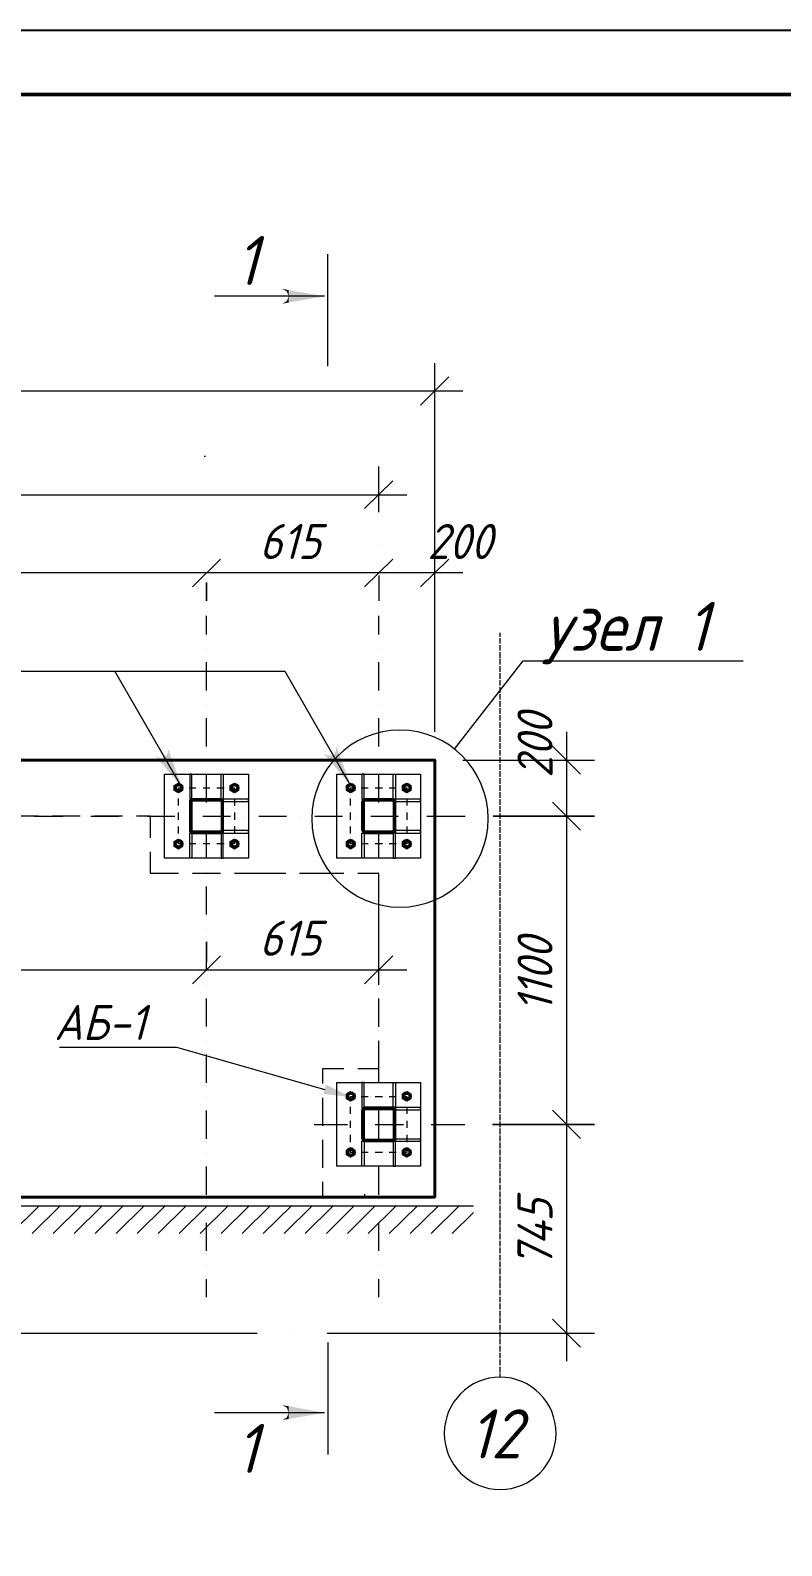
# Model space of a CAD drawing. Header units: millimetres. Extents: x 504091 to 2165846, y 135022 to 442887.
# Drawn here: x 892596 to 895278, y 279405 to 284812 of the extents above; entities that cross this region are included whole.
import ezdxf

# ---------------------------------------------------------------- set-up
doc = ezdxf.new("R2010")
doc.units = ezdxf.units.MM
for name, color, linetype in [('PDF _Геометрия', 7, 'Continuous'), ('PDF _Сплошная заливка', 7, 'Continuous'), ('PDF _Текст', 7, 'Continuous')]:
    doc.layers.add(name, color=color, linetype=linetype)
doc.styles.add('GOST 2.304_new', font='isocpeur.ttf', dxfattribs={"width": 0.9, "oblique": 15})

msp = doc.modelspace()

# ---------------------------------------------------------------- linework, layer by layer
at = {"layer": 'PDF _Геометрия', "lineweight": 25}
for points in [[(885884.779, 284811.5782), (915555.2208, 284811.5782), (915555.2208, 263839.6699)], [(893284.1397, 281957.2066), (893284.1397, 282058.7706)], [(893779.2642, 282058.7706), (893779.2642, 281957.2066)], [(893785.6119, 282058.7706), (893785.6119, 281957.2066)], [(893898.8135, 281957.2066), (893898.8135, 282058.7706)], [(893173.054, 281954.0327), (893275.676, 281954.0327)], [(893788.7858, 281954.0327), (893890.3498, 281954.0327)], [(893173.054, 281947.6849), (893275.676, 281947.6849)], [(893788.7858, 281947.6849), (893890.3498, 281947.6849)], [(893779.2642, 280959.5518), (893779.2642, 280856.9299)], [(893785.6119, 280959.5518), (893785.6119, 280856.9299)], [(893890.3498, 280968.0155), (893788.7858, 280968.0155)], [(893890.3498, 280961.6678), (893788.7858, 280961.6678)], [(893898.8135, 280856.9299), (893898.8135, 280959.5518)], [(893788.7858, 280853.756), (893890.3498, 280853.756)]]:
    msp.add_lwpolyline(points, dxfattribs=at)
at = {"layer": 'PDF _Геометрия', "lineweight": 50}
msp.add_lwpolyline([(886884.5496, 264089.3481), (915323.5279, 264089.3481), (915323.5279, 284582.0012), (886884.5496, 284582.0012)], close=True, dxfattribs=at)
at = {"layer": 'PDF _Геометрия', "lineweight": 9}
for points in [[(893657.599, 283612.9114), (893657.599, 284012.8196)], [(893645.9614, 283862.5895), (893253.4589, 283862.5895)], [(893988.7399, 283474.3188), (894089.246, 283574.8249)], [(894039.5219, 282308.4487), (894039.5219, 283624.5489)], [(888401.6619, 283525.1008), (894138.97, 283525.1008)], [(893788.7858, 283105.0914), (893889.2918, 283204.5394)], [(893988.7399, 282825.7904), (894089.246, 282925.2384)], [(893224.894, 282656.517), (893224.894, 282722.1104)], [(893839.5678, 282656.517), (893839.5678, 282722.1104)], [(894272.2727, 282648.0533), (894272.2727, 282661.8068)], [(893224.894, 282606.7929), (893224.894, 282606.7929)], [(893839.5678, 282606.7929), (893839.5678, 282606.7929)], [(894272.2727, 282645.9374), (894272.2727, 282645.9374)], [(894272.2727, 282623.7203), (894272.2727, 282642.7635)], [(894272.2727, 282620.5464), (894272.2727, 282620.5464)], [(894272.2727, 282598.3293), (894272.2727, 282618.4305)], [(893224.894, 282456.5629), (893224.894, 282557.0689)], [(893839.5678, 282456.5629), (893839.5678, 282557.0689)], [(894108.2892, 282246.0292), (894354.7935, 282562.3587), (895139.7986, 282562.3587)], [(894272.2727, 282596.2134), (894272.2727, 282596.2134)], [(894272.2727, 282572.9383), (894272.2727, 282593.0395)], [(894272.2727, 282570.8224), (894272.2727, 282570.8224)], [(894272.2727, 282548.6052), (894272.2727, 282568.7064)], [(887503.4553, 282525.3302), (888015.5071, 282525.3302), (888368.8652, 282525.3302), (893504.195, 282525.3302), (893739.0618, 282116.9583)], [(893138.1414, 282108.4946), (892897.9849, 282525.3302)], [(894272.2727, 282545.4314), (894272.2727, 282545.4314)], [(894272.2727, 282523.2142), (894272.2727, 282543.3154)], [(894272.2727, 282521.0983), (894272.2727, 282521.0983)], [(894272.2727, 282497.8232), (894272.2727, 282517.9244)], [(894272.2727, 282495.7073), (894272.2727, 282495.7073)], [(894272.2727, 282473.4902), (894272.2727, 282493.5914)], [(894272.2727, 282470.3163), (894272.2727, 282470.3163)], [(894272.2727, 282448.0992), (894272.2727, 282468.2004)], [(894272.2727, 282445.9833), (894272.2727, 282445.9833)], [(894272.2727, 282423.7662), (894272.2727, 282442.8094)], [(893224.894, 282406.8388), (893224.894, 282406.8388)], [(893839.5678, 282406.8388), (893839.5678, 282406.8388)], [(894272.2727, 282420.5923), (894272.2727, 282420.5923)], [(894272.2727, 282398.3752), (894272.2727, 282418.4764)], [(894272.2727, 282396.2592), (894272.2727, 282396.2592)], [(894272.2727, 282372.9842), (894272.2727, 282393.0854)], [(893224.894, 282256.6087), (893224.894, 282357.1148)], [(893839.5678, 282256.6087), (893839.5678, 282357.1148)], [(894272.2727, 282370.8682), (894272.2727, 282370.8682)], [(894272.2727, 282348.6511), (894272.2727, 282368.7523)], [(894272.2727, 282345.4772), (894272.2727, 282345.4772)], [(894272.2727, 282323.2601), (894272.2727, 282343.3613)], [(894272.2727, 282321.1442), (894272.2727, 282321.1442)], [(894272.2727, 282297.8691), (894272.2727, 282317.9703)], [(894272.2727, 282295.7532), (894272.2727, 282295.7532)], [(894272.2727, 282273.5361), (894272.2727, 282293.6373)], [(894272.2727, 282270.3622), (894272.2727, 282270.3622)], [(894272.2727, 282248.1451), (894272.2727, 282268.2463)], [(894272.2727, 282246.0292), (894272.2727, 282246.0292)], [(894272.2727, 282223.812), (894272.2727, 282242.8553)], [(894560.0374, 282158.2186), (894459.5314, 282257.6667)], [(893224.894, 282206.8847), (893224.894, 282206.8847)], [(893839.5678, 282206.8847), (893839.5678, 282206.8847)], [(894272.2727, 282220.6382), (894272.2727, 282220.6382)], [(894272.2727, 282198.421), (894272.2727, 282218.5222)], [(894272.2727, 282196.3051), (894272.2727, 282196.3051)], [(894272.2727, 282173.03), (894272.2727, 282193.1312)], [(894272.2727, 282170.9141), (894272.2727, 282170.9141)], [(894272.2727, 282148.697), (894272.2727, 282168.7982)], [(893114.8663, 282108.4946), (893114.8663, 282106.3787), (893114.8663, 282104.2628), (893115.9243, 282103.2048), (893116.9823, 282101.0889), (893119.0982, 282100.0309), (893120.1561, 282098.973), (893122.272, 282097.915), (893124.388, 282097.915), (893125.4459, 282097.915), (893127.5618, 282098.973), (893129.6778, 282098.973), (893130.7357, 282100.0309), (893131.7937, 282102.1469), (893132.8516, 282103.2048), (893133.9096, 282105.3207), (893134.9675, 282106.3787), (893134.9675, 282108.4946), (893133.9096, 282110.6105), (893133.9096, 282112.7264), (893132.8516, 282113.7844), (893131.7937, 282114.8424), (893129.6778, 282116.9583), (893128.6198, 282116.9583), (893126.5039, 282118.0162), (893124.388, 282118.0162)], [(893224.894, 282056.6546), (893224.894, 282157.1606)], [(893314.8205, 282108.4946), (893314.8205, 282106.3787), (893314.8205, 282104.2628), (893315.8784, 282103.2048), (893316.9364, 282101.0889), (893319.0523, 282100.0309), (893320.1103, 282098.973), (893322.2262, 282097.915), (893324.3421, 282097.915), (893325.4, 282097.915), (893327.516, 282098.973), (893329.6319, 282098.973), (893330.6898, 282100.0309), (893331.7478, 282102.1469), (893332.8058, 282103.2048), (893333.8637, 282105.3207), (893333.8637, 282106.3787), (893334.9217, 282108.4946), (893333.8637, 282110.6105), (893333.8637, 282112.7264), (893332.8058, 282113.7844), (893331.7478, 282114.8424), (893329.6319, 282116.9583), (893328.5739, 282116.9583), (893326.458, 282118.0162), (893324.3421, 282118.0162)], [(893729.5401, 282108.4946), (893729.5401, 282106.3787), (893729.5401, 282104.2628), (893730.5981, 282103.2048), (893731.6561, 282101.0889), (893733.772, 282100.0309), (893734.8299, 282098.973), (893736.9458, 282097.915), (893739.0618, 282097.915), (893740.1197, 282097.915), (893742.2356, 282098.973), (893744.3516, 282098.973), (893745.4095, 282100.0309), (893747.5254, 282102.1469), (893748.5834, 282103.2048), (893748.5834, 282105.3207), (893749.6413, 282106.3787), (893749.6413, 282108.4946), (893748.5834, 282110.6105), (893748.5834, 282112.7264), (893747.5254, 282113.7844), (893746.4675, 282114.8424), (893744.3516, 282116.9583), (893743.2936, 282116.9583), (893741.1777, 282118.0162), (893739.0618, 282118.0162)], [(893839.5678, 282056.6546), (893839.5678, 282157.1606)], [(893929.4943, 282108.4946), (893929.4943, 282106.3787), (893929.4943, 282104.2628), (893930.5522, 282103.2048), (893931.6102, 282101.0889), (893933.7261, 282100.0309), (893934.7841, 282098.973), (893936.9, 282097.915), (893939.0159, 282097.915), (893940.0738, 282097.915), (893942.1898, 282098.973), (893944.3057, 282098.973), (893945.3636, 282100.0309), (893946.4216, 282102.1469), (893947.4796, 282103.2048), (893948.5375, 282105.3207), (893949.5955, 282106.3787), (893949.5955, 282108.4946), (893948.5375, 282110.6105), (893948.5375, 282112.7264), (893947.4796, 282113.7844), (893946.4216, 282114.8424), (893944.3057, 282116.9583), (893943.2477, 282116.9583), (893941.1318, 282118.0162), (893939.0159, 282118.0162)], [(894272.2727, 282145.5231), (894272.2727, 282145.5231)], [(894272.2727, 282123.306), (894272.2727, 282143.4072)], [(894272.2727, 282121.1901), (894272.2727, 282121.1901)], [(894272.2727, 282097.915), (894272.2727, 282118.0162)], [(893124.388, 282095.7991), (893124.388, 282108.4946), (893137.0835, 282108.4946)], [(893124.388, 282083.1036), (893124.388, 282083.1036)], [(893124.388, 282046.0751), (893124.388, 282070.4081)], [(893149.779, 282108.4946), (893149.779, 282108.4946)], [(893162.4745, 282108.4946), (893186.8075, 282108.4946)], [(893199.503, 282108.4946), (893199.503, 282108.4946)], [(893212.1985, 282108.4946), (893236.5315, 282108.4946)], [(893249.227, 282108.4946), (893249.227, 282108.4946)], [(893261.9225, 282108.4946), (893287.3135, 282108.4946)], [(893298.9511, 282108.4946), (893298.9511, 282108.4946)], [(893311.6466, 282108.4946), (893324.3421, 282108.4946), (893324.3421, 282095.7991)], [(893324.3421, 282083.1036), (893324.3421, 282083.1036)], [(893324.3421, 282070.4081), (893324.3421, 282046.0751)], [(893739.0618, 282095.7991), (893739.0618, 282108.4946), (893751.7573, 282108.4946)], [(893739.0618, 282083.1036), (893739.0618, 282083.1036)], [(893739.0618, 282046.0751), (893739.0618, 282070.4081)], [(893764.4528, 282108.4946), (893764.4528, 282108.4946)], [(893777.1483, 282108.4946), (893801.4813, 282108.4946)], [(893814.1768, 282108.4946), (893814.1768, 282108.4946)], [(893826.8723, 282108.4946), (893852.2633, 282108.4946)], [(893863.9008, 282108.4946), (893863.9008, 282108.4946)], [(893876.5963, 282108.4946), (893901.9873, 282108.4946)], [(893914.6828, 282108.4946), (893914.6828, 282108.4946)], [(893926.3204, 282108.4946), (893939.0159, 282108.4946), (893939.0159, 282095.7991)], [(893939.0159, 282083.1036), (893939.0159, 282083.1036)], [(893939.0159, 282070.4081), (893939.0159, 282046.0751)], [(894272.2727, 282095.7991), (894272.2727, 282095.7991)], [(894272.2727, 282073.5819), (894272.2727, 282093.6831)], [(894272.2727, 282070.4081), (894272.2727, 282070.4081)], [(894272.2727, 282048.1909), (894272.2727, 282068.2921)], [(892625.0316, 282007.9886), (892524.5256, 282007.9886)], [(892611.2782, 282007.9885), (892711.7842, 282007.9885)], [(892774.2037, 282007.9886), (892674.7557, 282007.9886)], [(892761.5082, 282007.9885), (892761.5082, 282007.9885)], [(892811.2323, 282007.9885), (892911.7383, 282007.9885)], [(892924.4338, 282007.9886), (892824.9858, 282007.9886)], [(892961.4624, 282007.9885), (892961.4624, 282007.9885)], [(893024.9399, 281930.7576), (893024.9399, 282007.9886), (892974.1579, 282007.9886)], [(893011.1864, 282007.9885), (893111.6924, 282007.9885)], [(893124.388, 282033.3796), (893124.388, 282033.3796)], [(893124.388, 281995.2931), (893124.388, 282020.6841)], [(893161.4165, 282007.9885), (893161.4165, 282007.9885)], [(893211.1405, 282007.9885), (893310.5886, 282007.9885)], [(893224.894, 282006.9306), (893224.894, 282006.9306)], [(893324.3421, 282033.3796), (893324.3421, 282033.3796)], [(893324.3421, 282020.6841), (893324.3421, 281995.2931)], [(893361.3706, 282007.9885), (893361.3706, 282007.9885)], [(893411.0947, 282007.9885), (893510.5427, 282007.9885)], [(893561.3247, 282007.9885), (893561.3247, 282007.9885)], [(893611.0488, 282007.9885), (893710.4969, 282007.9885)], [(893739.0618, 282033.3796), (893739.0618, 282033.3796)], [(893739.0618, 281995.2931), (893739.0618, 282020.6841)], [(893761.2789, 282007.9885), (893761.2789, 282007.9885)], [(893811.0029, 282007.9885), (893910.451, 282007.9885)], [(893839.5678, 282006.9306), (893839.5678, 282006.9306)], [(893939.0159, 282033.3796), (893939.0159, 282033.3796)], [(893939.0159, 282020.6841), (893939.0159, 281995.2931)], [(893961.233, 282007.9885), (893961.233, 282007.9885)], [(894010.957, 282007.9885), (894147.4337, 282007.9885)], [(894272.2727, 282046.075), (894272.2727, 282046.075)], [(894272.2727, 282023.8579), (894272.2727, 282042.9011)], [(894272.2727, 282020.684), (894272.2727, 282020.684)], [(894272.2727, 281998.4669), (894272.2727, 282018.5681)], [(893124.388, 281982.5976), (893124.388, 281982.5976)], [(893124.388, 281945.569), (893124.388, 281970.96)], [(893224.894, 281856.7005), (893224.894, 281957.2065)], [(893324.3421, 281982.5976), (893324.3421, 281982.5976)], [(893324.3421, 281970.96), (893324.3421, 281945.569)], [(893599.4113, 281998.4669), (893599.4113, 281998.4669)], [(893739.0618, 281982.5976), (893739.0618, 281982.5976)], [(893739.0618, 281945.569), (893739.0618, 281970.96)], [(893839.5678, 281856.7005), (893839.5678, 281957.2065)], [(893939.0159, 281982.5976), (893939.0159, 281982.5976)], [(893939.0159, 281970.96), (893939.0159, 281945.569)], [(894229.9544, 281998.4669), (894229.9544, 281998.4669)], [(894272.2727, 281996.351), (894272.2727, 281996.351)], [(894272.2727, 281973.0759), (894272.2727, 281993.1771)], [(894272.2727, 281970.96), (894272.2727, 281970.96)], [(894272.2727, 281948.7429), (894272.2727, 281968.8441)], [(893114.8663, 281908.5405), (893114.8663, 281906.4246), (893114.8663, 281904.3086), (893115.9243, 281903.2507), (893116.9823, 281901.1348), (893119.0982, 281900.0768), (893120.1561, 281899.0189), (893122.272, 281897.9609), (893124.388, 281897.9609), (893125.4459, 281897.9609), (893127.5618, 281899.0189), (893129.6778, 281899.0189), (893130.7357, 281900.0768), (893131.7937, 281902.1927), (893132.8516, 281903.2507), (893133.9096, 281905.3666), (893134.9675, 281906.4246), (893134.9675, 281908.5405), (893133.9096, 281910.6564), (893133.9096, 281912.7723), (893132.8516, 281913.8303), (893131.7937, 281914.8882), (893129.6778, 281917.0041), (893128.6198, 281917.0041), (893126.5039, 281918.0621), (893124.388, 281918.0621)], [(893124.388, 281932.8735), (893124.388, 281932.8735)], [(893137.0835, 281908.5405), (893124.388, 281908.5405), (893124.388, 281920.178)], [(893149.779, 281908.5405), (893149.779, 281908.5405)], [(893186.8075, 281908.5405), (893162.4745, 281908.5405)], [(893199.503, 281908.5405), (893199.503, 281908.5405)], [(893236.5315, 281908.5405), (893212.1985, 281908.5405)], [(893249.227, 281908.5405), (893249.227, 281908.5405)], [(893287.3135, 281908.5405), (893261.9225, 281908.5405)], [(893298.9511, 281908.5405), (893298.9511, 281908.5405)], [(893324.3421, 281920.178), (893324.3421, 281908.5405), (893311.6466, 281908.5405)], [(893314.8205, 281908.5405), (893314.8205, 281906.4246), (893314.8205, 281904.3086), (893315.8784, 281903.2507), (893316.9364, 281901.1348), (893319.0523, 281900.0768), (893320.1103, 281899.0189), (893322.2262, 281897.9609), (893324.3421, 281897.9609), (893325.4, 281897.9609), (893327.516, 281899.0189), (893329.6319, 281899.0189), (893330.6898, 281900.0768), (893331.7478, 281902.1927), (893332.8058, 281903.2507), (893333.8637, 281905.3666), (893333.8637, 281906.4246), (893334.9217, 281908.5405), (893333.8637, 281910.6564), (893333.8637, 281912.7723), (893332.8058, 281913.8303), (893331.7478, 281914.8882), (893329.6319, 281917.0041), (893328.5739, 281917.0041), (893326.458, 281918.0621), (893324.3421, 281918.0621)], [(893324.3421, 281932.8735), (893324.3421, 281932.8735)], [(893729.5401, 281908.5405), (893729.5401, 281906.4246), (893729.5401, 281904.3086), (893730.5981, 281903.2507), (893731.6561, 281901.1348), (893733.772, 281900.0768), (893734.8299, 281899.0189), (893736.9458, 281897.9609), (893739.0618, 281897.9609), (893740.1197, 281897.9609), (893742.2356, 281899.0189), (893744.3516, 281899.0189), (893745.4095, 281900.0768), (893747.5254, 281902.1927), (893748.5834, 281903.2507), (893748.5834, 281905.3666), (893749.6413, 281906.4246), (893749.6413, 281908.5405), (893748.5834, 281910.6564), (893748.5834, 281912.7723), (893747.5254, 281913.8303), (893746.4675, 281914.8882), (893744.3516, 281917.0041), (893743.2936, 281917.0041), (893741.1777, 281918.0621), (893739.0618, 281918.0621)], [(893739.0618, 281932.8735), (893739.0618, 281932.8735)], [(893751.7573, 281908.5405), (893739.0618, 281908.5405), (893739.0618, 281920.178)], [(893764.4528, 281908.5405), (893764.4528, 281908.5405)], [(893801.4813, 281908.5405), (893777.1483, 281908.5405)], [(893814.1768, 281908.5405), (893814.1768, 281908.5405)], [(893852.2633, 281908.5405), (893826.8723, 281908.5405)], [(893863.9008, 281908.5405), (893863.9008, 281908.5405)], [(893901.9873, 281908.5405), (893876.5963, 281908.5405)], [(893914.6828, 281908.5405), (893914.6828, 281908.5405)], [(893939.0159, 281920.178), (893939.0159, 281908.5405), (893926.3204, 281908.5405)], [(893929.4943, 281908.5405), (893929.4943, 281906.4246), (893929.4943, 281904.3086), (893930.5522, 281903.2507), (893931.6102, 281901.1348), (893933.7261, 281900.0768), (893934.7841, 281899.0189), (893936.9, 281897.9609), (893939.0159, 281897.9609), (893940.0738, 281897.9609), (893942.1898, 281899.0189), (893944.3057, 281899.0189), (893945.3636, 281900.0768), (893946.4216, 281902.1927), (893947.4796, 281903.2507), (893948.5375, 281905.3666), (893949.5955, 281906.4246), (893949.5955, 281908.5405), (893948.5375, 281910.6564), (893948.5375, 281912.7723), (893947.4796, 281913.8303), (893946.4216, 281914.8882), (893944.3057, 281917.0041), (893943.2477, 281917.0041), (893941.1318, 281918.0621), (893939.0159, 281918.0621)], [(893939.0159, 281932.8735), (893939.0159, 281932.8735)], [(894272.2727, 281945.569), (894272.2727, 281945.569)], [(894272.2727, 281923.3519), (894272.2727, 281943.4531)], [(894272.2727, 281921.2359), (894272.2727, 281921.2359)], [(894272.2727, 281897.9609), (894272.2727, 281918.0621)], [(893124.388, 281802.7446), (893024.9399, 281802.7446), (893024.9399, 281881.0336)], [(894272.2727, 281895.8449), (894272.2727, 281895.8449)], [(894272.2727, 281873.6278), (894272.2727, 281893.729)], [(894272.2727, 281870.4539), (894272.2727, 281870.4539)], [(894272.2727, 281848.2368), (894272.2727, 281868.338)], [(894272.2727, 281846.1209), (894272.2727, 281846.1209)], [(894272.2727, 281822.8458), (894272.2727, 281842.947)], [(893274.618, 281802.7446), (893174.112, 281802.7446)], [(893224.894, 281806.9764), (893224.894, 281806.9764)], [(893507.3689, 281802.7446), (893424.8481, 281802.7446), (893324.3421, 281802.7446)], [(893714.7287, 281802.7446), (893639.6137, 281802.7446), (893557.0929, 281802.7446)], [(893839.5678, 281705.4125), (893839.5678, 281802.7446), (893764.4528, 281802.7446)], [(893839.5678, 281806.9764), (893839.5678, 281806.9764)], [(894272.2727, 281820.7299), (894272.2727, 281820.7299)], [(894272.2727, 281798.5128), (894272.2727, 281818.614)], [(894272.2727, 281795.3389), (894272.2727, 281795.3389)], [(894272.2727, 281773.1218), (894272.2727, 281793.223)], [(893224.894, 281656.7464), (893224.894, 281757.2524)], [(893839.5678, 281656.7464), (893839.5678, 281757.2524)], [(894272.2727, 281771.0059), (894272.2727, 281771.0059)], [(894272.2727, 281748.7887), (894272.2727, 281768.8899)], [(894272.2727, 281745.6149), (894272.2727, 281745.6149)], [(894272.2727, 281723.3977), (894272.2727, 281743.4989)], [(894272.2727, 281721.2818), (894272.2727, 281721.2818)], [(894272.2727, 281698.0067), (894272.2727, 281718.1079)], [(894272.2727, 281695.8908), (894272.2727, 281695.8908)], [(894272.2727, 281673.6737), (894272.2727, 281693.7749)], [(893839.5678, 281555.1824), (893839.5678, 281655.6884)], [(894272.2727, 281670.4998), (894272.2727, 281670.4998)], [(894272.2727, 281648.2827), (894272.2727, 281668.3839)], [(894272.2727, 281646.1668), (894272.2727, 281646.1668)], [(894272.2727, 281622.8917), (894272.2727, 281642.9929)], [(893224.894, 281607.0223), (893224.894, 281607.0223)], [(893839.5678, 281607.0223), (893839.5678, 281607.0223)], [(894272.2727, 281620.7758), (894272.2727, 281620.7758)], [(894272.2727, 281598.5586), (894272.2727, 281618.6599)], [(894272.2727, 281595.3848), (894272.2727, 281595.3848)], [(894272.2727, 281573.1676), (894272.2727, 281593.2689)], [(893224.894, 281456.7922), (893224.894, 281557.2983)], [(893839.5678, 281456.7922), (893839.5678, 281557.2983)], [(894272.2727, 281571.0517), (894272.2727, 281571.0517)], [(894272.2727, 281548.8346), (894272.2727, 281567.8779)], [(894272.2727, 281545.6607), (894272.2727, 281545.6607)], [(894272.2727, 281523.4436), (894272.2727, 281543.5448)], [(894272.2727, 281521.3277), (894272.2727, 281521.3277)], [(893788.7858, 281409.1841), (893889.2918, 281509.6902)], [(893839.5678, 281406.0103), (893839.5678, 281505.4583)], [(894272.2727, 281498.0526), (894272.2727, 281518.1538)], [(894272.2727, 281495.9367), (894272.2727, 281495.9367)], [(894272.2727, 281473.7196), (894272.2727, 281493.8208)], [(894272.2727, 281470.5457), (894272.2727, 281470.5457)], [(894272.2727, 281448.3286), (894272.2727, 281468.4298)], [(894272.2727, 281446.2126), (894272.2727, 281446.2126)], [(894272.2727, 281422.9376), (894272.2727, 281443.0388)], [(894272.2727, 281420.8216), (894272.2727, 281420.8216)], [(894272.2727, 281398.6045), (894272.2727, 281418.7057)], [(893224.894, 281407.0682), (893224.894, 281407.0682)], [(893224.894, 281256.8381), (893224.894, 281357.3441)], [(893839.5678, 281407.0682), (893839.5678, 281407.0682)], [(893839.5678, 281256.8381), (893839.5678, 281357.3441)], [(894272.2727, 281395.4306), (894272.2727, 281395.4306)], [(894272.2727, 281373.2135), (894272.2727, 281393.3147)], [(894272.2727, 281371.0976), (894272.2727, 281371.0976)], [(894272.2727, 281348.8805), (894272.2727, 281367.9237)], [(893839.5678, 281255.7802), (893839.5678, 281355.2283)], [(894272.2727, 281345.7066), (894272.2727, 281345.7066)], [(894272.2727, 281323.4895), (894272.2727, 281343.5907)], [(894272.2727, 281321.3736), (894272.2727, 281321.3736)], [(894272.2727, 281298.0985), (894272.2727, 281318.1997)], [(894272.2727, 281295.9826), (894272.2727, 281295.9826)], [(894272.2727, 281273.7654), (894272.2727, 281293.8666)], [(894272.2727, 281270.5916), (894272.2727, 281270.5916)], [(894272.2727, 281248.3744), (894272.2727, 281268.4756)], [(893224.894, 281207.1141), (893224.894, 281207.1141)], [(893764.4528, 281107.666), (893839.5678, 281107.666), (893839.5678, 281206.0561)], [(893839.5678, 281207.1141), (893839.5678, 281207.1141)], [(894272.2727, 281246.2585), (894272.2727, 281246.2585)], [(894272.2727, 281222.9834), (894272.2727, 281243.0846)], [(894272.2727, 281220.8675), (894272.2727, 281220.8675)], [(894272.2727, 281198.6504), (894272.2727, 281218.7516)], [(894272.2727, 281195.4765), (894272.2727, 281195.4765)], [(892700.1467, 281183.839), (893066.2003, 281183.839), (893116.9823, 281183.839), (893647.0194, 281032.551)], [(893224.894, 281056.884), (893224.894, 281157.39)], [(893839.5678, 281056.884), (893839.5678, 281157.39)], [(894272.2727, 281173.2594), (894272.2727, 281193.3606)], [(894272.2727, 281171.1435), (894272.2727, 281171.1435)], [(894272.2727, 281148.9263), (894272.2727, 281167.9696)], [(894272.2727, 281145.7525), (894272.2727, 281145.7525)], [(894272.2727, 281123.5353), (894272.2727, 281143.6366)], [(893639.6137, 281053.7101), (893639.6137, 281107.666), (893714.7287, 281107.666)], [(894272.2727, 281121.4194), (894272.2727, 281121.4194)], [(894272.2727, 281098.1443), (894272.2727, 281118.2456)], [(894272.2727, 281096.0284), (894272.2727, 281096.0284)], [(894272.2727, 281073.8113), (894272.2727, 281093.9125)], [(894272.2727, 281070.6374), (894272.2727, 281070.6374)], [(894272.2727, 281048.4203), (894272.2727, 281068.5215)], [(894272.2727, 281046.3044), (894272.2727, 281046.3044)], [(894272.2727, 281023.0293), (894272.2727, 281043.1305)], [(893224.894, 281007.1599), (893224.894, 281007.1599)], [(893639.6137, 280903.48), (893639.6137, 281002.9281)], [(893729.5401, 281008.2179), (893729.5401, 281006.102), (893729.5401, 281003.9861), (893730.5981, 281002.9281), (893731.6561, 281001.8702), (893733.772, 280999.7543), (893734.8299, 280998.6963), (893736.9458, 280998.6963), (893739.0618, 280998.6963), (893740.1197, 280998.6963), (893742.2356, 280998.6963), (893744.3516, 280999.7543), (893745.4095, 281000.8122), (893747.5254, 281001.8702), (893748.5834, 281002.9281), (893748.5834, 281005.044), (893749.6413, 281007.16), (893749.6413, 281009.2759), (893748.5834, 281010.3338), (893748.5834, 281012.4498), (893747.5254, 281014.5657), (893746.4675, 281015.6236), (893744.3516, 281016.6816), (893743.2936, 281017.7395), (893741.1777, 281017.7395), (893739.0618, 281017.7395)], [(893739.0618, 280995.5224), (893739.0618, 281008.2179), (893751.7573, 281008.2179)], [(893739.0618, 280982.8269), (893739.0618, 280982.8269)], [(893764.4528, 281008.2179), (893764.4528, 281008.2179)], [(893777.1483, 281008.2179), (893801.4813, 281008.2179)], [(893814.1768, 281008.2179), (893814.1768, 281008.2179)], [(893826.8723, 281008.2179), (893852.2633, 281008.2179)], [(893839.5678, 281007.1599), (893839.5678, 281007.1599)], [(893863.9008, 281008.2179), (893863.9008, 281008.2179)], [(893876.5963, 281008.2179), (893901.9873, 281008.2179)], [(893914.6828, 281008.2179), (893914.6828, 281008.2179)], [(893926.3204, 281008.2179), (893939.0159, 281008.2179), (893939.0159, 280995.5224)], [(893929.4943, 281008.2179), (893929.4943, 281006.102), (893929.4943, 281003.9861), (893930.5522, 281002.9281), (893931.6102, 281001.8702), (893933.7261, 280999.7543), (893934.7841, 280998.6963), (893936.9, 280998.6963), (893939.0159, 280998.6963), (893940.0738, 280998.6963), (893942.1898, 280998.6963), (893944.3057, 280999.7543), (893945.3636, 281000.8122), (893946.4216, 281001.8702), (893947.4796, 281002.9281), (893948.5375, 281005.044), (893949.5955, 281007.16), (893949.5955, 281009.2759), (893948.5375, 281010.3338), (893948.5375, 281012.4498), (893947.4796, 281014.5657), (893946.4216, 281015.6236), (893944.3057, 281016.6816), (893943.2477, 281017.7395), (893941.1318, 281017.7395), (893939.0159, 281017.7395)], [(893939.0159, 280982.8269), (893939.0159, 280982.8269)], [(894272.2727, 281020.9134), (894272.2727, 281020.9134)], [(894272.2727, 280998.6963), (894272.2727, 281018.7975)], [(894272.2727, 280995.5224), (894272.2727, 280995.5224)], [(894272.2727, 280973.3053), (894272.2727, 280993.4065)], [(893224.894, 280856.9298), (893224.894, 280957.4359)], [(893739.0618, 280945.7984), (893739.0618, 280971.1894)], [(893739.0618, 280933.1029), (893739.0618, 280933.1029)], [(893839.5678, 280856.9298), (893839.5678, 280957.4359)], [(893939.0159, 280971.1894), (893939.0159, 280945.7984)], [(893939.0159, 280933.1029), (893939.0159, 280933.1029)], [(894272.2727, 280971.1893), (894272.2727, 280971.1893)], [(894272.2727, 280948.9722), (894272.2727, 280968.0155)], [(894272.2727, 280945.7983), (894272.2727, 280945.7983)], [(894272.2727, 280923.5812), (894272.2727, 280943.6824)], [(893608.9329, 280907.7118), (893727.4242, 280907.7118)], [(893739.0618, 280896.0743), (893739.0618, 280920.4074)], [(893739.0618, 280883.3788), (893739.0618, 280883.3788)], [(893739.0618, 280845.2923), (893739.0618, 280870.6833)], [(893777.1482, 280907.7118), (893777.1482, 280907.7118)], [(893826.8723, 280907.7118), (893927.3783, 280907.7118)], [(893939.0159, 280920.4074), (893939.0159, 280896.0743)], [(893939.0159, 280883.3788), (893939.0159, 280883.3788)], [(893939.0159, 280870.6833), (893939.0159, 280845.2923)], [(893977.1024, 280907.7118), (893977.1024, 280907.7118)], [(894026.8264, 280907.7118), (894146.3757, 280907.7118)], [(894272.2727, 280921.4653), (894272.2727, 280921.4653)], [(894272.2727, 280898.1902), (894272.2727, 280918.2914)], [(894272.2727, 280896.0743), (894272.2727, 280896.0743)], [(894272.2727, 280873.8572), (894272.2727, 280893.9584)], [(894272.2727, 280870.6833), (894272.2727, 280870.6833)], [(893639.6137, 280753.25), (893639.6137, 280852.698)], [(893729.5401, 280808.2638), (893729.5401, 280806.1479), (893729.5401, 280804.032), (893730.5981, 280802.974), (893731.6561, 280800.8581), (893733.772, 280799.8001), (893734.8299, 280798.7422), (893736.9458, 280798.7422), (893739.0618, 280798.7422), (893740.1197, 280798.7422), (893742.2356, 280798.7422), (893744.3516, 280799.8001), (893745.4095, 280800.8581), (893747.5254, 280801.916), (893748.5834, 280802.974), (893748.5834, 280805.0899), (893749.6413, 280807.2058), (893749.6413, 280809.3218), (893748.5834, 280810.3797), (893748.5834, 280812.4956), (893747.5254, 280814.6115), (893746.4675, 280815.6695), (893744.3516, 280816.7275), (893743.2936, 280817.7854), (893741.1777, 280817.7854), (893739.0618, 280817.7854)], [(893739.0618, 280833.6548), (893739.0618, 280833.6548)], [(893751.7573, 280808.2638), (893739.0618, 280808.2638), (893739.0618, 280820.9593)], [(893939.0159, 280820.9593), (893939.0159, 280808.2638), (893926.3204, 280808.2638)], [(893929.4943, 280808.2638), (893929.4943, 280806.1479), (893929.4943, 280804.032), (893930.5522, 280802.974), (893931.6102, 280800.8581), (893933.7261, 280799.8001), (893934.7841, 280798.7422), (893936.9, 280798.7422), (893939.0159, 280798.7422), (893940.0738, 280798.7422), (893942.1898, 280798.7422), (893944.3057, 280799.8001), (893945.3636, 280800.8581), (893946.4216, 280801.916), (893947.4796, 280802.974), (893948.5375, 280805.0899), (893949.5955, 280807.2058), (893949.5955, 280809.3218), (893948.5375, 280810.3797), (893948.5375, 280812.4956), (893947.4796, 280814.6115), (893946.4216, 280815.6695), (893944.3057, 280816.7275), (893943.2477, 280817.7854), (893941.1318, 280817.7854), (893939.0159, 280817.7854)], [(893939.0159, 280833.6548), (893939.0159, 280833.6548)], [(894272.2727, 280848.4662), (894272.2727, 280868.5674)], [(894272.2727, 280846.3503), (894272.2727, 280846.3503)], [(894272.2727, 280823.0752), (894272.2727, 280843.1764)], [(894272.2727, 280820.9593), (894272.2727, 280820.9593)], [(894272.2727, 280798.7421), (894272.2727, 280818.8433)], [(893224.894, 280807.2058), (893224.894, 280807.2058)], [(893764.4528, 280808.2638), (893764.4528, 280808.2638)], [(893801.4813, 280808.2638), (893777.1483, 280808.2638)], [(893814.1768, 280808.2638), (893814.1768, 280808.2638)], [(893852.2633, 280808.2638), (893826.8723, 280808.2638)], [(893839.5678, 280807.2058), (893839.5678, 280807.2058)], [(893863.9008, 280808.2638), (893863.9008, 280808.2638)], [(893901.9873, 280808.2638), (893876.5963, 280808.2638)], [(893914.6828, 280808.2638), (893914.6828, 280808.2638)], [(894272.2727, 280795.5683), (894272.2727, 280795.5683)], [(894272.2727, 280773.3511), (894272.2727, 280793.4523)], [(894272.2727, 280771.2352), (894272.2727, 280771.2352)], [(894272.2727, 280747.9601), (894272.2727, 280768.0613)], [(893224.894, 280656.9757), (893224.894, 280757.4818)], [(893839.5678, 280656.9757), (893839.5678, 280757.4818)], [(894272.2727, 280745.8442), (894272.2727, 280745.8442)], [(894272.2727, 280723.6271), (894272.2727, 280743.7283)], [(894272.2727, 280720.4532), (894272.2727, 280720.4532)], [(894272.2727, 280698.2361), (894272.2727, 280718.3373)], [(893689.3377, 280648.5121), (893639.6137, 280648.5121), (893639.6137, 280703.5259)], [(893788.7858, 280659.0917), (893788.7858, 280648.5121), (893739.0618, 280648.5121)], [(894272.2727, 280696.1202), (894272.2727, 280696.1202)], [(894272.2727, 280673.9031), (894272.2727, 280692.9463)], [(894272.2727, 280670.7292), (894272.2727, 280670.7292)], [(894272.2727, 280648.5121), (894272.2727, 280668.6133)], [(888391.0823, 280617.8313), (894177.0565, 280617.8313)], [(888391.0823, 280617.8313), (894177.0565, 280617.8313)], [(892527.6995, 280518.3832), (892627.1475, 280617.8313)], [(892602.8145, 280518.3832), (892702.2626, 280617.8313)], [(892676.8716, 280518.3832), (892777.3776, 280617.8313)], [(892751.9866, 280518.3832), (892852.4927, 280617.8313)], [(892827.1017, 280518.3832), (892927.6077, 280617.8313)], [(892902.2167, 280518.3832), (893001.6648, 280617.8313)], [(892977.3318, 280518.3832), (893076.7798, 280617.8313)], [(893052.4468, 280518.3832), (893151.8949, 280617.8313)], [(893127.5618, 280518.3832), (893227.0099, 280617.8313)], [(893201.6189, 280518.3832), (893302.125, 280617.8313)], [(893224.894, 280607.2517), (893224.894, 280607.2517)], [(893276.734, 280518.3832), (893377.24, 280617.8313)], [(893351.849, 280518.3832), (893452.355, 280617.8313)], [(893426.964, 280518.3832), (893527.4701, 280617.8313)], [(893502.0791, 280518.3832), (893601.5272, 280617.8313)], [(893577.1941, 280518.3832), (893676.6422, 280617.8313)], [(893652.3092, 280518.3832), (893751.7573, 280617.8313)], [(893727.4242, 280518.3832), (893826.8723, 280617.8313)], [(893801.4813, 280518.3832), (893901.9873, 280617.8313)], [(893839.5678, 280607.2517), (893839.5678, 280607.2517)], [(893876.5963, 280518.3832), (893977.1024, 280617.8313)], [(893951.7114, 280518.3832), (894052.2174, 280617.8313)], [(894026.8264, 280518.3832), (894126.2745, 280617.8313)], [(894272.2727, 280646.3961), (894272.2727, 280646.3961)], [(894272.2727, 280623.1211), (894272.2727, 280643.2223)], [(894272.2727, 280621.0051), (894272.2727, 280621.0051)], [(894272.2727, 280598.788), (894272.2727, 280618.8892)], [(893224.894, 280457.0216), (893224.894, 280556.4697)], [(893839.5678, 280457.0216), (893839.5678, 280556.4697)], [(894101.9415, 280518.3832), (894177.0565, 280593.4983)], [(894272.2727, 280595.6141), (894272.2727, 280595.6141)], [(894272.2727, 280573.397), (894272.2727, 280593.4982)], [(894272.2727, 280571.2811), (894272.2727, 280571.2811)], [(894272.2727, 280548.006), (894272.2727, 280568.1072)], [(894272.2727, 280545.8901), (894272.2727, 280545.8901)], [(894272.2727, 280523.673), (894272.2727, 280543.7742)], [(894272.2727, 280520.4991), (894272.2727, 280520.4991)], [(894272.2727, 280498.282), (894272.2727, 280518.3832)], [(894272.2727, 280496.1661), (894272.2727, 280496.1661)], [(894272.2727, 280473.9489), (894272.2727, 280492.9922)], [(894272.2727, 280470.7751), (894272.2727, 280470.7751)], [(894272.2727, 280448.5579), (894272.2727, 280468.6591)], [(894272.2727, 280446.442), (894272.2727, 280446.442)], [(894272.2727, 280423.1669), (894272.2727, 280443.2681)], [(893224.894, 280407.2976), (893224.894, 280407.2976)], [(893839.5678, 280407.2976), (893839.5678, 280407.2976)], [(894272.2727, 280421.051), (894272.2727, 280421.051)], [(894272.2727, 280398.8339), (894272.2727, 280418.9351)], [(894272.2727, 280395.66), (894272.2727, 280395.66)], [(894272.2727, 280373.4429), (894272.2727, 280393.5441)], [(893224.894, 280291.9801), (893224.894, 280356.5156)], [(893839.5678, 280291.9801), (893839.5678, 280356.5156)], [(894272.2727, 280371.327), (894272.2727, 280371.327)], [(894272.2727, 280348.0519), (894272.2727, 280368.1531)], [(894272.2727, 280345.936), (894272.2727, 280345.936)], [(894272.2727, 280323.7188), (894272.2727, 280343.82)], [(894272.2727, 280320.545), (894272.2727, 280320.545)], [(894272.2727, 280298.3278), (894272.2727, 280318.429)], [(894272.2727, 280296.2119), (894272.2727, 280296.2119)], [(894272.2727, 280273.9948), (894272.2727, 280293.038)], [(894272.2727, 280270.8209), (894272.2727, 280270.8209)], [(894272.2727, 280248.6038), (894272.2727, 280268.705)], [(894272.2727, 280246.4879), (894272.2727, 280246.4879)], [(894272.2727, 280223.2128), (894272.2727, 280243.314)], [(894272.2727, 280221.0969), (894272.2727, 280221.0969)], [(894272.2727, 280198.8798), (894272.2727, 280218.981)], [(894272.2727, 280195.7059), (894272.2727, 280195.7059)], [(894272.2727, 280173.4888), (894272.2727, 280193.59)], [(894272.2727, 280171.3728), (894272.2727, 280171.3728)], [(894272.2727, 280148.0978), (894272.2727, 280168.199)], [(894459.5314, 280213.6912), (894560.0374, 280113.1852)], [(892406.0342, 280162.9092), (893405.8049, 280162.9092)], [(893530.644, 280162.9092), (893530.644, 280162.9092)], [(893655.483, 280162.9092), (894537.8203, 280162.9092)], [(893657.599, 280130.1125), (893657.599, 279730.2042)], [(894272.2727, 280145.9818), (894272.2727, 280145.9818)], [(894272.2727, 280123.7647), (894272.2727, 280143.8659)], [(894272.2727, 280120.5908), (894272.2727, 280120.5908)], [(894272.2727, 280098.3737), (894272.2727, 280118.4749)], [(894272.2727, 280096.2578), (894272.2727, 280096.2578)], [(894272.2727, 280074.0407), (894272.2727, 280093.0839)], [(894272.2727, 280070.8668), (894272.2727, 280070.8668)], [(894272.2727, 280048.6497), (894272.2727, 280068.7509)], [(894272.2727, 280046.5338), (894272.2727, 280046.5338)], [(894272.2727, 280023.2587), (894272.2727, 280043.3599)], [(894272.2727, 280021.1428), (894272.2727, 280021.1428)], [(894272.2727, 280005.2734), (894272.2727, 280019.0268)], [(893645.9614, 279879.3764), (893253.4589, 279879.3764)]]:
    msp.add_lwpolyline(points, dxfattribs=at)
at = {"layer": 'PDF _Геометрия', "lineweight": 20}
for points in [[(893216.4303, 283292.35), (893218.5462, 283292.35)], [(893220.6622, 283292.35), (893222.7781, 283292.35)]]:
    msp.add_lwpolyline(points, dxfattribs=at)
at = {"layer": 'PDF _Геометрия', "lineweight": 15}
for points in [[(893839.5678, 283092.3959), (893839.5678, 283255.3214)], [(888601.616, 283154.8154), (893939.0159, 283154.8154)], [(893839.5678, 282976.0204), (893839.5678, 282976.0204)], [(894039.5219, 282308.4487), (894039.5219, 282976.0204)], [(893324.3421, 282875.5144), (891524.7549, 282875.5144)], [(893939.0159, 282875.5144), (893124.388, 282875.5144)], [(894138.97, 282875.5144), (893739.0618, 282875.5144)], [(893839.5678, 282865.9928), (893839.5678, 282776.0663)], [(894509.2554, 282308.4487), (894509.2554, 281908.5405)], [(894138.97, 282207.9427), (894609.7615, 282207.9427)], [(894509.2554, 282108.4946), (894509.2554, 280808.2638)], [(893839.5678, 281418.7058), (893839.5678, 281559.4142)], [(891524.7549, 281459.9661), (893324.3421, 281459.9661)], [(893124.388, 281459.9661), (893939.0159, 281459.9661)], [(894509.2554, 281008.2179), (894509.2554, 280063.4611)], [(894199.2736, 280162.9092), (894609.7615, 280162.9092)]]:
    msp.add_lwpolyline(points, dxfattribs=at)
at = {"layer": 'PDF _Геометрия', "lineweight": 9}
for points in [[(893174.112, 282825.7904), (893274.618, 282925.2384)], [(893889.2918, 282925.2384), (893788.7858, 282825.7904)], [(893374.0661, 282158.2186), (893374.0661, 281857.7585), (893074.6639, 281857.7585), (893074.6639, 282158.2186)], [(893139.1994, 282098.973), (893124.388, 282090.5093), (893109.5765, 282098.973), (893109.5765, 282116.9583), (893124.388, 282125.4219), (893139.1994, 282116.9583)], [(893171.9961, 282158.2186), (893164.5904, 282158.2186), (893164.5904, 282068.2922), (893171.9961, 282068.2922)], [(893276.734, 282158.2186), (893284.1397, 282158.2186), (893284.1397, 282068.2922), (893276.734, 282068.2922)], [(893339.1535, 282098.973), (893324.3421, 282090.5093), (893309.5307, 282098.973), (893309.5307, 282116.9583), (893324.3421, 282125.4219), (893339.1535, 282116.9583)], [(893988.7399, 282158.2186), (893988.7399, 281857.7585), (893689.3377, 281857.7585), (893689.3377, 282158.2186)], [(893753.8732, 282098.973), (893739.0618, 282090.5093), (893724.2503, 282098.973), (893724.2503, 282116.9583), (893739.0618, 282125.4219), (893753.8732, 282116.9583)], [(893787.7278, 282158.2186), (893779.2642, 282158.2186), (893779.2642, 282068.2922), (893787.7278, 282068.2922)], [(893891.4078, 282158.2186), (893898.8135, 282158.2186), (893898.8135, 282068.2922), (893891.4078, 282068.2922)], [(893953.8273, 282098.973), (893939.0159, 282090.5093), (893924.2045, 282098.973), (893924.2045, 282116.9583), (893939.0159, 282125.4219), (893953.8273, 282116.9583)], [(893284.1397, 282059.8285), (893374.0661, 282059.8285), (893374.0661, 282068.2922), (893284.1397, 282068.2922)], [(893898.8135, 282059.8285), (893988.7399, 282059.8285), (893988.7399, 282068.2922), (893898.8135, 282068.2922)], [(894459.5314, 282057.7126), (894560.0374, 281958.2645)], [(893284.1397, 281947.6849), (893374.0661, 281947.6849), (893374.0661, 281956.1486), (893284.1397, 281956.1486)], [(893898.8135, 281947.6849), (893988.7399, 281947.6849), (893988.7399, 281956.1486), (893898.8135, 281956.1486)], [(893139.1994, 281899.0189), (893124.388, 281890.5552), (893109.5765, 281899.0189), (893109.5765, 281917.0041), (893124.388, 281925.4678), (893139.1994, 281917.0041)], [(893171.9961, 281857.7585), (893164.5904, 281857.7585), (893164.5904, 281947.6849), (893171.9961, 281947.6849)], [(893276.734, 281857.7585), (893284.1397, 281857.7585), (893284.1397, 281947.6849), (893276.734, 281947.6849)], [(893339.1535, 281899.0189), (893324.3421, 281890.5552), (893309.5307, 281899.0189), (893309.5307, 281917.0041), (893324.3421, 281925.4678), (893339.1535, 281917.0041)], [(893753.8732, 281899.0189), (893739.0618, 281890.5552), (893724.2503, 281899.0189), (893724.2503, 281917.0041), (893739.0618, 281925.4678), (893753.8732, 281917.0041)], [(893787.7278, 281857.7585), (893779.2642, 281857.7585), (893779.2642, 281947.6849), (893787.7278, 281947.6849)], [(893891.4078, 281857.7585), (893898.8135, 281857.7585), (893898.8135, 281947.6849), (893891.4078, 281947.6849)], [(893953.8273, 281899.0189), (893939.0159, 281890.5552), (893924.2045, 281899.0189), (893924.2045, 281917.0041), (893939.0159, 281925.4678), (893953.8273, 281917.0041)], [(893174.112, 281409.1841), (893274.618, 281509.6902)], [(893988.7399, 281057.942), (893988.7399, 280758.5398), (893689.3377, 280758.5398), (893689.3377, 281057.942)], [(893787.7278, 281057.942), (893779.2642, 281057.942), (893779.2642, 280968.0155), (893787.7278, 280968.0155)], [(893891.4078, 281057.942), (893898.8135, 281057.942), (893898.8135, 280968.0155), (893891.4078, 280968.0155)], [(893753.8732, 280999.7543), (893739.0618, 280991.2906), (893724.2503, 280999.7543), (893724.2503, 281016.6816), (893739.0618, 281025.1453), (893753.8732, 281016.6816)], [(893953.8273, 280999.7543), (893939.0159, 280991.2906), (893924.2045, 280999.7543), (893924.2045, 281016.6816), (893939.0159, 281025.1453), (893953.8273, 281016.6816)], [(893898.8135, 280960.6098), (893988.7399, 280960.6098), (893988.7399, 280968.0155), (893898.8135, 280968.0155)], [(894560.0374, 280857.9878), (894459.5314, 280958.4939)], [(893753.8732, 280799.8001), (893739.0618, 280791.3365), (893724.2503, 280799.8001), (893724.2503, 280816.7275), (893739.0618, 280825.1911), (893753.8732, 280816.7275)], [(893787.7278, 280758.5398), (893779.2642, 280758.5398), (893779.2642, 280848.4662), (893787.7278, 280848.4662)], [(893891.4078, 280758.5398), (893898.8135, 280758.5398), (893898.8135, 280848.4662), (893891.4078, 280848.4662)], [(893898.8135, 280848.4662), (893988.7399, 280848.4662), (893988.7399, 280855.8719), (893898.8135, 280855.8719)], [(893953.8273, 280799.8001), (893939.0159, 280791.3365), (893924.2045, 280799.8001), (893924.2045, 280816.7275), (893939.0159, 280825.1911), (893953.8273, 280816.7275)]]:
    msp.add_lwpolyline(points, close=True, dxfattribs=at)
at = {"layer": 'PDF _Геометрия', "lineweight": 15}
for points in [[(893224.894, 282776.0663), (893224.894, 282841.6597)], [(894609.7615, 282007.9886), (894247.9397, 282007.9886)], [(893224.894, 281559.4142), (893224.894, 281487.4731)], [(894609.7615, 280907.7119), (894245.8238, 280907.7119)]]:
    msp.add_lwpolyline(points, close=True, dxfattribs=at)
at = {"layer": 'PDF _Геометрия', "lineweight": 13}
msp.add_lwpolyline([(894229.9544, 281998.9959, 0.414212277), (893915.2118, 282314.7965, 0.414212277), (893600.4692, 281998.9959, 0.414212277), (893915.2118, 281683.1953, 0.414212277)], format="xyb", close=True, dxfattribs=at)
at = {"layer": 'PDF _Геометрия', "lineweight": 40}
msp.add_lwpolyline([(888501.11, 280648.5121), (894039.5219, 280648.5121), (894039.5219, 282207.9427), (888501.11, 282207.9427)], close=True, dxfattribs=at)
at = {"layer": 'PDF _Геометрия', "lineweight": 25}
for points in [[(893285.1976, 282059.2995, 0.414220589), (893275.676, 282068.2922), (893173.054, 282068.2922, 0.414220589), (893164.5904, 282058.7706), (893164.5904, 281957.2066, 0.414220589), (893173.583, 281948.7429)], [(893276.205, 281955.0906, 0.414300002), (893278.8499, 281957.2066), (893278.8499, 282059.2995, 0.414299999), (893275.676, 282061.9444), (893173.054, 282061.9444, 0.4143), (893170.9381, 282058.7706), (893170.9381, 281957.2066, 0.4143), (893173.583, 281955.0906)], [(893899.8714, 282059.2995, 0.414220589), (893890.3498, 282068.2922), (893788.7858, 282068.2922, 0.414220589), (893780.3221, 282059.2995)], [(893890.8788, 281955.0906, 0.414300001), (893893.5237, 281957.2066), (893893.5237, 282059.2995, 0.4143), (893890.3498, 282061.9444), (893788.7858, 282061.9444, 0.4143), (893786.6699, 282059.2995)], [(893890.8788, 280854.814, 0.414300002), (893893.5237, 280856.9299), (893893.5237, 280959.5518, 0.414299999), (893890.8788, 280962.7257)], [(893780.3221, 280857.4589, 0.414176471), (893788.7858, 280848.4662), (893890.3498, 280848.4662, 0.414176471), (893899.8714, 280857.4589)]]:
    msp.add_lwpolyline(points, format="xyb", dxfattribs=at)
at = {"layer": 'PDF _Геометрия', "lineweight": 20}
msp.add_lwpolyline([(894073.3766, 279805.8483, 0.4142082), (894272.8017, 279605.3652, 0.4142082), (894472.2269, 279805.8483, 0.4142082), (894272.8017, 280006.3314, 0.4142082)], format="xyb", close=True, dxfattribs=at)
at = {"layer": 'PDF _Геометрия', "lineweight": 25}
for centre, radius in [((893124.9165, 282109.0231), 14.2829), ((893124.917, 282109.0237), 8.9925), ((893324.8706, 282109.0231), 14.2829), ((893324.8712, 282109.0237), 8.9925), ((893739.5903, 282109.0231), 14.2829), ((893739.5908, 282109.0237), 8.9925), ((893939.5444, 282109.0231), 14.2829), ((893939.545, 282109.0237), 8.9925), ((893124.9165, 281909.069), 14.2829), ((893124.917, 281909.0696), 8.9925), ((893324.8706, 281909.069), 14.2829), ((893324.8712, 281909.0696), 8.9925), ((893739.5903, 281909.069), 14.2829), ((893739.5908, 281909.0696), 8.9925), ((893939.5444, 281909.069), 14.2829), ((893939.545, 281909.0696), 8.9925), ((893739.591, 281008.7471), 14.2822), ((893739.5902, 281008.7463), 8.9932), ((893939.5451, 281008.7471), 14.2822), ((893939.5443, 281008.7463), 8.9932), ((893739.591, 280808.793), 14.2822), ((893739.5902, 280808.7922), 8.9932), ((893939.5451, 280808.793), 14.2822), ((893939.5443, 280808.7922), 8.9932)]:
    msp.add_circle(centre, radius, dxfattribs=at)
for centre, radius, start, end in [((893276.2051, 281957.7354), 8.9925, 269.9993127, 0.0006873), ((893789.3147, 281957.7354), 8.9925, 179.9993127, 270.0006873), ((893789.3144, 281957.7351), 2.6445, 179.9915457, 270.0084543), ((893890.8789, 281957.7354), 8.9925, 269.9993127, 0.0006873), ((893789.3154, 280960.0802), 8.9932, 90.003628, 179.996372), ((893789.3144, 280960.0812), 2.6445, 89.9915459, 180.008454), ((893890.8782, 280960.0802), 8.9932, 0.003628, 89.996372), ((893789.3144, 280857.4585), 2.6445, 179.9915457, 270.0084543)]:
    msp.add_arc(centre, radius, start, end, dxfattribs=at)
at = {"layer": 'PDF _Сплошная заливка', "lineweight": 20, "transparency": 33554559}
for points in [[(893511.6007, 283879.5169), (893495.7313, 283889.0385), (893511.6007, 283885.8646)], [(893511.6007, 283839.3145), (893495.7313, 283836.1406), (893511.6007, 283845.6622)], [(893511.6007, 283879.5169), (893511.6007, 283885.8646), (893517.9485, 283862.5895)], [(893511.6007, 283885.8646), (893517.9485, 283862.5895), (893517.9485, 283884.8067)], [(893511.6007, 283845.6622), (893517.9485, 283840.3724), (893517.9485, 283862.5895)], [(893511.6007, 283839.3145), (893511.6007, 283845.6622), (893517.9485, 283840.3724)], [(893517.9485, 283840.3724), (893517.9485, 283884.8067), (893645.9614, 283862.5895)], [(893051.3888, 282217.4643), (893138.1414, 282108.4946), (893040.8093, 282224.87)], [(893083.1276, 282226.9859), (893074.6639, 282218.5223), (893138.1414, 282108.4946)], [(893087.3594, 282237.5655), (893138.1414, 282108.4946), (893083.1276, 282226.9859)], [(893086.3015, 282251.319), (893087.3594, 282237.5655), (893138.1414, 282108.4946)], [(893652.3092, 282225.928), (893739.0618, 282116.9583), (893641.7296, 282233.3337)], [(893663.9467, 282223.8121), (893652.3092, 282225.928), (893739.0618, 282116.9583)], [(893675.5843, 282226.9859), (893739.0618, 282116.9583), (893663.9467, 282223.8121)], [(893684.0479, 282235.4496), (893675.5843, 282226.9859), (893739.0618, 282116.9583)], [(893688.2798, 282247.0871), (893739.0618, 282116.9583), (893684.0479, 282235.4496)], [(893687.2218, 282259.7826), (893688.2798, 282247.0871), (893739.0618, 282116.9583)], [(893063.0264, 282215.3484), (893051.3888, 282217.4643), (893138.1414, 282108.4946)], [(893074.6639, 282218.5223), (893138.1414, 282108.4946), (893063.0264, 282215.3484)], [(893651.2512, 281049.4783), (893743.2936, 281005.044), (893641.7296, 281016.6816)], [(893511.6007, 279897.3617), (893495.7313, 279905.8253), (893511.6007, 279903.7094)], [(893511.6007, 279897.3617), (893511.6007, 279903.7094), (893517.9485, 279879.3764)], [(893511.6007, 279903.7094), (893517.9485, 279879.3764), (893517.9485, 279902.6515)], [(893517.9485, 279857.1592), (893517.9485, 279902.6515), (893645.9614, 279879.3764)], [(893511.6007, 279856.1013), (893495.7313, 279853.9854), (893511.6007, 279862.449)], [(893511.6007, 279862.449), (893517.9485, 279857.1592), (893517.9485, 279879.3764)], [(893511.6007, 279856.1013), (893511.6007, 279862.449), (893517.9485, 279857.1592)]]:
    msp.add_solid(points, dxfattribs=at)

# ---------------------------------------------------------------- texts
at = {"layer": 'PDF _Текст', "lineweight": 20, "attachment_point": 7, "style": 'GOST 2.304_new'}
for s, insert, char_height in [('1', (893328.5739, 283902.792), 174.9821), ('615', (893413.2106, 282925.2384), 124.9872), ('200', (894013.073, 282925.2384), 124.9872), ('узел 1', (894429.9086, 282550.0589), 174.98209), ('615', (893413.2106, 281509.6902), 124.9872), ('АБ-1', (892681.1034, 281209.23), 124.98688), ('12', (894161.1871, 279716.4508), 175.04267), ('1', (893328.5739, 279664.6108), 174.9821)]:
    msp.add_mtext(s, dxfattribs=dict(at, insert=insert, char_height=char_height))
at = {"layer": 'PDF _Текст', "lineweight": 20, "char_height": 124.9872, "attachment_point": 7, "rotation": 90, "style": 'GOST 2.304_new'}
for s, insert in [('200', (894459.5314, 282144.4652)), ('1100', (894459.5314, 281308.6781)), ('745', (894459.5314, 280397.776))]:
    msp.add_mtext(s, dxfattribs=dict(at, insert=insert))

doc.saveas('drawing.dxf')
